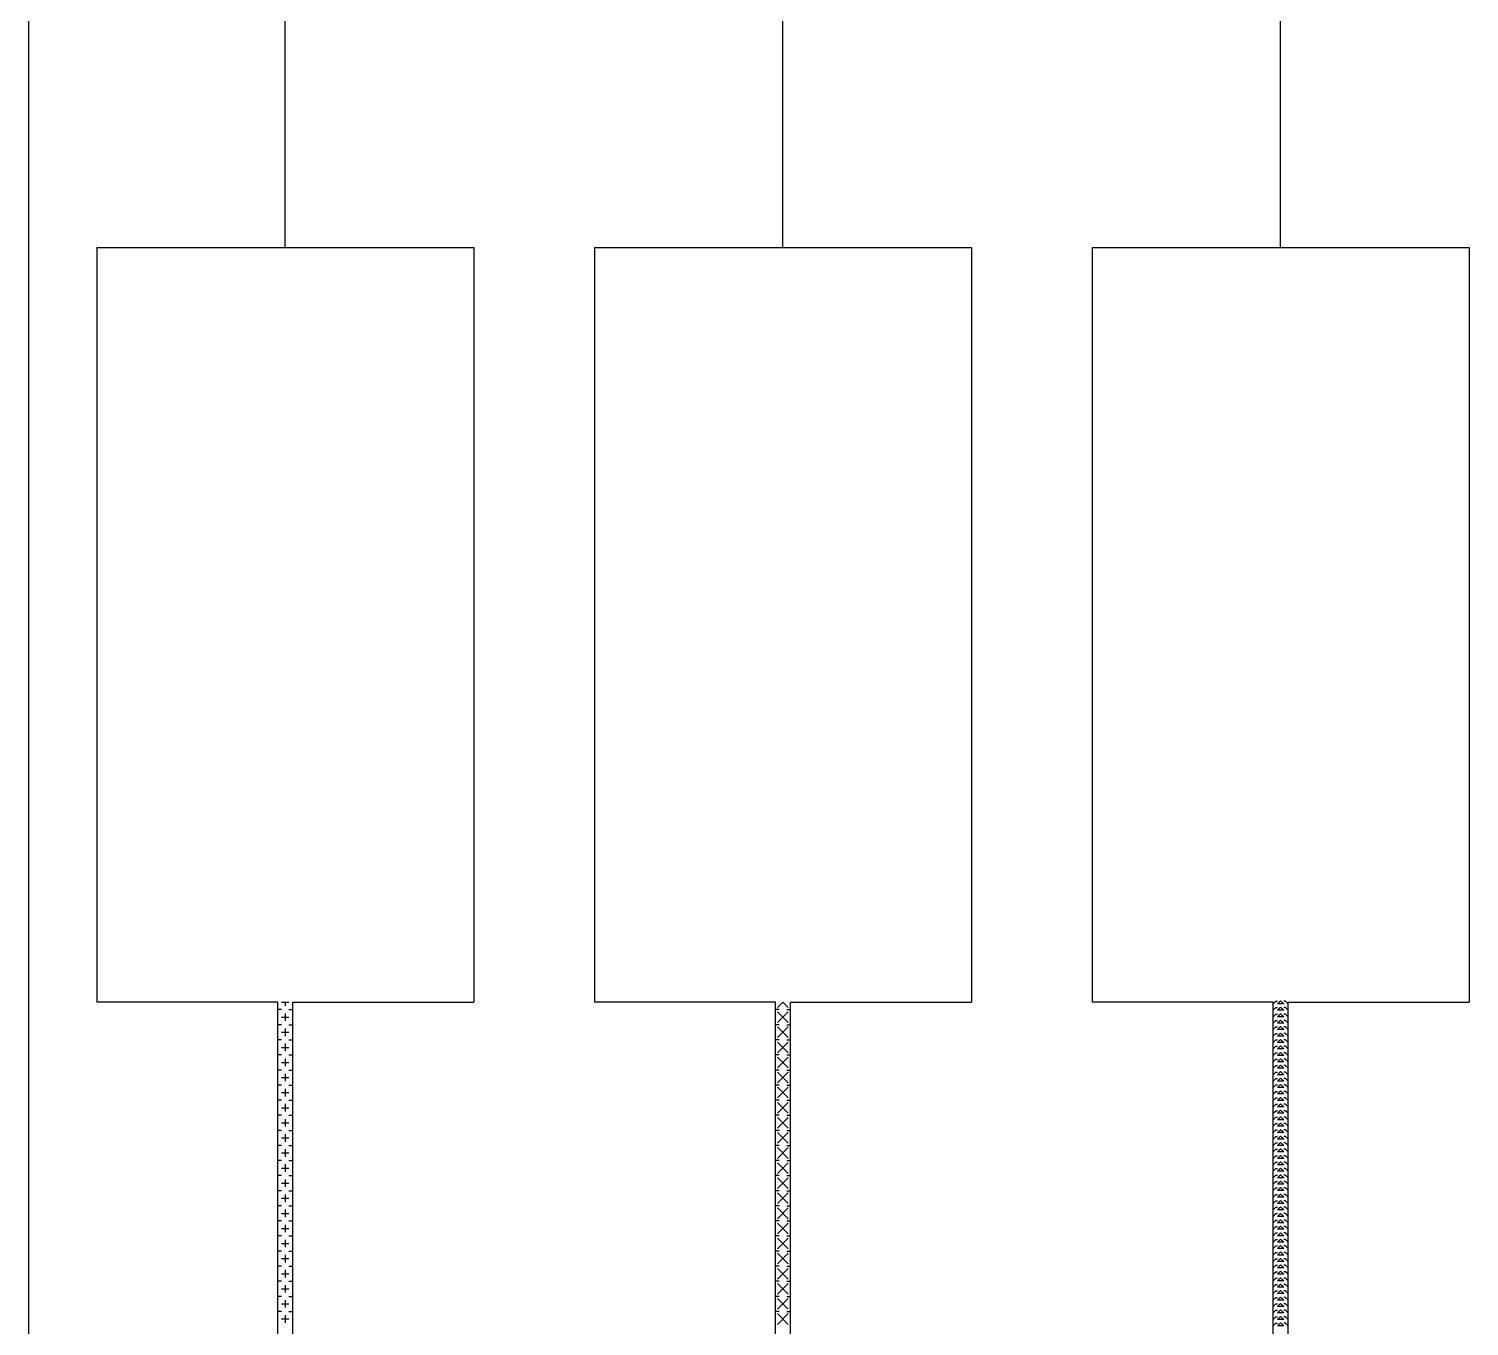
# Model space of a CAD drawing. Extents: x 0 to 40, y 0 to 70.
# Drawn here: x 0 to 19.1, y 17.1 to 34.3 of the extents above; entities that cross this region are included whole.
import ezdxf

# ---------------------------------------------------------------- set-up
doc = ezdxf.new("R2010")
doc.units = 0
doc.layers.add('AL_FOIL', color=2, linetype='CONTINUOUS')

msp = doc.modelspace()

# ---------------------------------------------------------------- linework, layer by layer
at = {"layer": 'AL_FOIL', "linetype": 'CONTINUOUS'}
msp.add_line((0, 0), (0, 70), dxfattribs=at)
at = {"layer": 'AL_FOIL'}
for p, q in [((3.4, 31.4), (3.4, 38.6)), ((10, 31.4), (10, 38.6)), ((16.6, 31.4), (16.6, 38.6)), ((0.9, 31.4), (5.9, 31.4)), ((0.9, 31.4), (0.9, 21.4)), ((5.9, 31.4), (5.9, 21.4)), ((7.5, 31.4), (12.5, 31.4)), ((7.5, 31.4), (7.5, 21.4)), ((12.5, 31.4), (12.5, 21.4)), ((14.1, 31.4), (19.1, 31.4)), ((14.1, 31.4), (14.1, 21.4)), ((19.1, 31.4), (19.1, 21.4)), ((3.3, 21.4), (0.9, 21.4)), ((3.3, 12.5), (3.3, 21.4)), ((3.35, 21.4), (3.45, 21.4)), ((3.4, 21.4), (3.4, 21.35)), ((3.5, 12.5), (3.5, 21.4)), ((3.5, 21.4), (5.9, 21.4)), ((9.9, 21.4), (7.5, 21.4)), ((9.9, 12.5), (9.9, 21.4)), ((10, 21.4), (9.929, 21.329)), ((10, 21.4), (10.071, 21.329)), ((10.1, 12.5), (10.1, 21.4)), ((10.1, 21.4), (12.5, 21.4)), ((16.5, 21.4), (14.1, 21.4)), ((16.5, 21.377), (16.535, 21.412)), ((16.5, 12.5), (16.5, 21.4)), ((16.535, 21.412), (16.56, 21.412)), ((16.56, 21.377), (16.6, 21.417)), ((16.64, 21.377), (16.6, 21.417)), ((16.665, 21.412), (16.64, 21.412)), ((16.7, 21.377), (16.665, 21.412)), ((16.7, 12.5), (16.7, 21.4)), ((16.7, 21.4), (19.1, 21.4)), ((3.35, 21.3), (3.3, 21.3)), ((3.4, 21.25), (3.4, 21.15)), ((3.45, 21.3), (3.5, 21.3)), ((9.95, 21.3), (9.9, 21.3)), ((9.929, 21.271), (10.071, 21.129)), ((10.071, 21.271), (9.929, 21.129)), ((10.05, 21.3), (10.1, 21.3)), ((16.5, 21.292), (16.535, 21.327)), ((16.5, 21.206), (16.535, 21.242)), ((16.535, 21.327), (16.56, 21.327)), ((16.535, 21.242), (16.56, 21.242)), ((16.64, 21.377), (16.56, 21.377)), ((16.56, 21.292), (16.6, 21.331)), ((16.64, 21.292), (16.56, 21.292)), ((16.56, 21.206), (16.6, 21.246)), ((16.64, 21.206), (16.56, 21.206)), ((16.64, 21.292), (16.6, 21.331)), ((16.64, 21.206), (16.6, 21.246)), ((16.665, 21.327), (16.64, 21.327)), ((16.665, 21.242), (16.64, 21.242)), ((16.7, 21.292), (16.665, 21.327)), ((16.7, 21.206), (16.665, 21.242)), ((3.35, 21.1), (3.3, 21.1)), ((3.35, 21.2), (3.45, 21.2)), ((3.4, 21.05), (3.4, 20.95)), ((3.45, 21.1), (3.5, 21.1)), ((9.95, 21.1), (9.9, 21.1)), ((9.929, 21.071), (10.071, 20.929)), ((10.071, 21.071), (9.929, 20.929)), ((10.05, 21.1), (10.1, 21.1)), ((16.5, 21.121), (16.535, 21.156)), ((16.5, 21.036), (16.535, 21.071)), ((16.535, 21.156), (16.56, 21.156)), ((16.535, 21.071), (16.56, 21.071)), ((16.56, 21.121), (16.6, 21.161)), ((16.64, 21.121), (16.56, 21.121)), ((16.56, 21.036), (16.6, 21.075)), ((16.64, 21.036), (16.56, 21.036)), ((16.64, 21.121), (16.6, 21.161)), ((16.64, 21.036), (16.6, 21.075)), ((16.665, 21.156), (16.64, 21.156)), ((16.665, 21.071), (16.64, 21.071)), ((16.7, 21.121), (16.665, 21.156)), ((16.7, 21.036), (16.665, 21.071)), ((3.35, 20.9), (3.3, 20.9)), ((3.35, 21), (3.45, 21)), ((3.4, 20.85), (3.4, 20.75)), ((3.45, 20.9), (3.5, 20.9)), ((9.95, 20.9), (9.9, 20.9)), ((9.929, 20.871), (10.071, 20.729)), ((10.071, 20.871), (9.929, 20.729)), ((10.05, 20.9), (10.1, 20.9)), ((16.5, 20.95), (16.535, 20.986)), ((16.5, 20.865), (16.535, 20.9)), ((16.535, 20.986), (16.56, 20.986)), ((16.535, 20.9), (16.56, 20.9)), ((16.56, 20.95), (16.6, 20.99)), ((16.64, 20.95), (16.56, 20.95)), ((16.56, 20.865), (16.6, 20.904)), ((16.64, 20.865), (16.56, 20.865)), ((16.56, 20.779), (16.6, 20.819)), ((16.64, 20.95), (16.6, 20.99)), ((16.64, 20.865), (16.6, 20.904)), ((16.64, 20.779), (16.6, 20.819)), ((16.665, 20.986), (16.64, 20.986)), ((16.665, 20.9), (16.64, 20.9)), ((16.7, 20.95), (16.665, 20.986)), ((16.7, 20.865), (16.665, 20.9)), ((3.35, 20.7), (3.3, 20.7)), ((3.35, 20.8), (3.45, 20.8)), ((3.4, 20.65), (3.4, 20.55)), ((3.45, 20.7), (3.5, 20.7)), ((9.95, 20.7), (9.9, 20.7)), ((9.929, 20.671), (10.071, 20.529)), ((10.071, 20.671), (9.929, 20.529)), ((10.05, 20.7), (10.1, 20.7)), ((16.5, 20.779), (16.535, 20.815)), ((16.5, 20.694), (16.535, 20.729)), ((16.5, 20.609), (16.535, 20.644)), ((16.535, 20.815), (16.56, 20.815)), ((16.535, 20.729), (16.56, 20.729)), ((16.535, 20.644), (16.56, 20.644)), ((16.64, 20.779), (16.56, 20.779)), ((16.56, 20.694), (16.6, 20.734)), ((16.64, 20.694), (16.56, 20.694)), ((16.56, 20.609), (16.6, 20.648)), ((16.64, 20.694), (16.6, 20.734)), ((16.64, 20.609), (16.6, 20.648)), ((16.665, 20.815), (16.64, 20.815)), ((16.665, 20.729), (16.64, 20.729)), ((16.665, 20.644), (16.64, 20.644)), ((16.7, 20.779), (16.665, 20.815)), ((16.7, 20.694), (16.665, 20.729)), ((16.7, 20.609), (16.665, 20.644)), ((3.35, 20.5), (3.3, 20.5)), ((3.35, 20.6), (3.45, 20.6)), ((3.4, 20.45), (3.4, 20.35)), ((3.45, 20.5), (3.5, 20.5)), ((9.95, 20.5), (9.9, 20.5)), ((9.929, 20.471), (10.071, 20.329)), ((10.071, 20.471), (9.929, 20.329)), ((10.05, 20.5), (10.1, 20.5)), ((16.5, 20.523), (16.535, 20.559)), ((16.5, 20.438), (16.535, 20.473)), ((16.535, 20.559), (16.56, 20.559)), ((16.535, 20.473), (16.56, 20.473)), ((16.64, 20.609), (16.56, 20.609)), ((16.56, 20.523), (16.6, 20.563)), ((16.64, 20.523), (16.56, 20.523)), ((16.56, 20.438), (16.6, 20.478)), ((16.64, 20.438), (16.56, 20.438)), ((16.64, 20.523), (16.6, 20.563)), ((16.64, 20.438), (16.6, 20.478)), ((16.665, 20.559), (16.64, 20.559)), ((16.665, 20.473), (16.64, 20.473)), ((16.7, 20.523), (16.665, 20.559)), ((16.7, 20.438), (16.665, 20.473)), ((3.35, 20.3), (3.3, 20.3)), ((3.35, 20.4), (3.45, 20.4)), ((3.4, 20.25), (3.4, 20.15)), ((3.45, 20.3), (3.5, 20.3)), ((9.95, 20.3), (9.9, 20.3)), ((9.929, 20.271), (10.071, 20.129)), ((10.071, 20.271), (9.929, 20.129)), ((10.05, 20.3), (10.1, 20.3)), ((16.5, 20.353), (16.535, 20.388)), ((16.5, 20.267), (16.535, 20.303)), ((16.535, 20.388), (16.56, 20.388)), ((16.535, 20.303), (16.56, 20.303)), ((16.56, 20.353), (16.6, 20.392)), ((16.64, 20.353), (16.56, 20.353)), ((16.56, 20.267), (16.6, 20.307)), ((16.64, 20.267), (16.56, 20.267)), ((16.64, 20.353), (16.6, 20.392)), ((16.64, 20.267), (16.6, 20.307)), ((16.665, 20.388), (16.64, 20.388)), ((16.665, 20.303), (16.64, 20.303)), ((16.7, 20.353), (16.665, 20.388)), ((16.7, 20.267), (16.665, 20.303)), ((3.35, 20.1), (3.3, 20.1)), ((3.35, 20.2), (3.45, 20.2)), ((3.45, 20.1), (3.5, 20.1)), ((9.95, 20.1), (9.9, 20.1)), ((9.929, 20.071), (10.071, 19.929)), ((10.071, 20.071), (9.929, 19.929)), ((10.05, 20.1), (10.1, 20.1)), ((16.5, 20.182), (16.535, 20.217)), ((16.5, 20.097), (16.535, 20.132)), ((16.535, 20.217), (16.56, 20.217)), ((16.535, 20.132), (16.56, 20.132)), ((16.56, 20.182), (16.6, 20.222)), ((16.64, 20.182), (16.56, 20.182)), ((16.56, 20.097), (16.6, 20.136)), ((16.64, 20.097), (16.56, 20.097)), ((16.64, 20.182), (16.6, 20.222)), ((16.64, 20.097), (16.6, 20.136)), ((16.665, 20.217), (16.64, 20.217)), ((16.665, 20.132), (16.64, 20.132)), ((16.7, 20.182), (16.665, 20.217)), ((16.7, 20.097), (16.665, 20.132)), ((3.35, 19.9), (3.3, 19.9)), ((3.35, 20), (3.45, 20)), ((3.4, 20.05), (3.4, 19.95)), ((3.45, 19.9), (3.5, 19.9)), ((9.95, 19.9), (9.9, 19.9)), ((9.929, 19.871), (10.071, 19.729)), ((10.071, 19.871), (9.929, 19.729)), ((10.05, 19.9), (10.1, 19.9)), ((16.5, 20.011), (16.535, 20.047)), ((16.5, 19.926), (16.535, 19.961)), ((16.5, 19.841), (16.535, 19.876)), ((16.535, 20.047), (16.56, 20.047)), ((16.535, 19.961), (16.56, 19.961)), ((16.535, 19.876), (16.56, 19.876)), ((16.56, 20.011), (16.6, 20.051)), ((16.64, 20.011), (16.56, 20.011)), ((16.56, 19.926), (16.6, 19.966)), ((16.64, 19.926), (16.56, 19.926)), ((16.56, 19.841), (16.6, 19.88)), ((16.64, 20.011), (16.6, 20.051)), ((16.64, 19.926), (16.6, 19.966)), ((16.64, 19.841), (16.6, 19.88)), ((16.665, 20.047), (16.64, 20.047)), ((16.665, 19.961), (16.64, 19.961)), ((16.665, 19.876), (16.64, 19.876)), ((16.7, 20.011), (16.665, 20.047)), ((16.7, 19.926), (16.665, 19.961)), ((16.7, 19.841), (16.665, 19.876)), ((3.35, 19.7), (3.3, 19.7)), ((3.35, 19.8), (3.45, 19.8)), ((3.4, 19.85), (3.4, 19.75)), ((3.45, 19.7), (3.5, 19.7)), ((9.95, 19.7), (9.9, 19.7)), ((10.05, 19.7), (10.1, 19.7)), ((16.5, 19.755), (16.535, 19.791)), ((16.5, 19.67), (16.535, 19.705)), ((16.535, 19.791), (16.56, 19.791)), ((16.535, 19.705), (16.56, 19.705)), ((16.64, 19.841), (16.56, 19.841)), ((16.56, 19.755), (16.6, 19.795)), ((16.64, 19.755), (16.56, 19.755)), ((16.56, 19.67), (16.6, 19.709)), ((16.64, 19.755), (16.6, 19.795)), ((16.64, 19.67), (16.6, 19.709)), ((16.665, 19.791), (16.64, 19.791)), ((16.665, 19.705), (16.64, 19.705)), ((16.7, 19.755), (16.665, 19.791)), ((16.7, 19.67), (16.665, 19.705)), ((3.35, 19.5), (3.3, 19.5)), ((3.35, 19.6), (3.45, 19.6)), ((3.4, 19.65), (3.4, 19.55)), ((3.45, 19.5), (3.5, 19.5)), ((9.95, 19.5), (9.9, 19.5)), ((9.929, 19.671), (10.071, 19.529)), ((10.071, 19.671), (9.929, 19.529)), ((10.05, 19.5), (10.1, 19.5)), ((16.5, 19.584), (16.535, 19.62)), ((16.5, 19.499), (16.535, 19.534)), ((16.535, 19.62), (16.56, 19.62)), ((16.535, 19.534), (16.56, 19.534)), ((16.64, 19.67), (16.56, 19.67)), ((16.56, 19.584), (16.6, 19.624)), ((16.64, 19.584), (16.56, 19.584)), ((16.56, 19.499), (16.6, 19.539)), ((16.64, 19.499), (16.56, 19.499)), ((16.64, 19.584), (16.6, 19.624)), ((16.64, 19.499), (16.6, 19.539)), ((16.665, 19.62), (16.64, 19.62)), ((16.665, 19.534), (16.64, 19.534)), ((16.7, 19.584), (16.665, 19.62)), ((16.7, 19.499), (16.665, 19.534)), ((3.35, 19.3), (3.3, 19.3)), ((3.35, 19.4), (3.45, 19.4)), ((3.4, 19.45), (3.4, 19.35)), ((3.45, 19.3), (3.5, 19.3)), ((9.95, 19.3), (9.9, 19.3)), ((9.929, 19.471), (10.071, 19.329)), ((10.071, 19.471), (9.929, 19.329)), ((10.05, 19.3), (10.1, 19.3)), ((16.5, 19.414), (16.535, 19.449)), ((16.5, 19.328), (16.535, 19.364)), ((16.535, 19.449), (16.56, 19.449)), ((16.535, 19.364), (16.56, 19.364)), ((16.56, 19.414), (16.6, 19.453)), ((16.64, 19.414), (16.56, 19.414)), ((16.56, 19.328), (16.6, 19.368)), ((16.64, 19.328), (16.56, 19.328)), ((16.64, 19.414), (16.6, 19.453)), ((16.64, 19.328), (16.6, 19.368)), ((16.665, 19.449), (16.64, 19.449)), ((16.665, 19.364), (16.64, 19.364)), ((16.7, 19.414), (16.665, 19.449)), ((16.7, 19.328), (16.665, 19.364)), ((3.35, 19.1), (3.3, 19.1)), ((3.35, 19.2), (3.45, 19.2)), ((3.4, 19.25), (3.4, 19.15)), ((3.45, 19.1), (3.5, 19.1)), ((9.95, 19.1), (9.9, 19.1)), ((9.929, 19.271), (10.071, 19.129)), ((10.071, 19.271), (9.929, 19.129)), ((10.05, 19.1), (10.1, 19.1)), ((16.5, 19.243), (16.535, 19.278)), ((16.5, 19.158), (16.535, 19.193)), ((16.5, 19.072), (16.535, 19.108)), ((16.535, 19.278), (16.56, 19.278)), ((16.535, 19.193), (16.56, 19.193)), ((16.535, 19.108), (16.56, 19.108)), ((16.56, 19.243), (16.6, 19.283)), ((16.64, 19.243), (16.56, 19.243)), ((16.56, 19.158), (16.6, 19.197)), ((16.64, 19.158), (16.56, 19.158)), ((16.56, 19.072), (16.6, 19.112)), ((16.64, 19.243), (16.6, 19.283)), ((16.64, 19.158), (16.6, 19.197)), ((16.64, 19.072), (16.6, 19.112)), ((16.665, 19.278), (16.64, 19.278)), ((16.665, 19.193), (16.64, 19.193)), ((16.665, 19.108), (16.64, 19.108)), ((16.7, 19.243), (16.665, 19.278)), ((16.7, 19.158), (16.665, 19.193)), ((16.7, 19.072), (16.665, 19.108)), ((3.35, 19), (3.45, 19)), ((3.4, 19.05), (3.4, 18.95)), ((9.929, 19.071), (10.071, 18.929)), ((10.071, 19.071), (9.929, 18.929)), ((16.5, 18.987), (16.535, 19.022)), ((16.5, 18.902), (16.535, 18.937)), ((16.535, 19.022), (16.56, 19.022)), ((16.535, 18.937), (16.56, 18.937)), ((16.64, 19.072), (16.56, 19.072)), ((16.56, 18.987), (16.6, 19.027)), ((16.64, 18.987), (16.56, 18.987)), ((16.56, 18.902), (16.6, 18.941)), ((16.64, 18.987), (16.6, 19.027)), ((16.64, 18.902), (16.6, 18.941)), ((16.665, 19.022), (16.64, 19.022)), ((16.665, 18.937), (16.64, 18.937)), ((16.7, 18.987), (16.665, 19.022)), ((16.7, 18.902), (16.665, 18.937)), ((3.35, 18.9), (3.3, 18.9)), ((3.35, 18.8), (3.45, 18.8)), ((3.4, 18.85), (3.4, 18.75)), ((3.45, 18.9), (3.5, 18.9)), ((9.95, 18.9), (9.9, 18.9)), ((9.929, 18.871), (10.071, 18.729)), ((10.071, 18.871), (9.929, 18.729)), ((10.05, 18.9), (10.1, 18.9)), ((16.5, 18.816), (16.535, 18.852)), ((16.5, 18.731), (16.535, 18.766)), ((16.535, 18.852), (16.56, 18.852)), ((16.535, 18.766), (16.56, 18.766)), ((16.64, 18.902), (16.56, 18.902)), ((16.56, 18.816), (16.6, 18.856)), ((16.64, 18.816), (16.56, 18.816)), ((16.56, 18.731), (16.6, 18.771)), ((16.64, 18.731), (16.56, 18.731)), ((16.64, 18.816), (16.6, 18.856)), ((16.64, 18.731), (16.6, 18.771)), ((16.665, 18.852), (16.64, 18.852)), ((16.665, 18.766), (16.64, 18.766)), ((16.7, 18.816), (16.665, 18.852)), ((16.7, 18.731), (16.665, 18.766)), ((3.35, 18.7), (3.3, 18.7)), ((3.35, 18.6), (3.45, 18.6)), ((3.4, 18.65), (3.4, 18.55)), ((3.45, 18.7), (3.5, 18.7)), ((9.95, 18.7), (9.9, 18.7)), ((9.929, 18.671), (10.071, 18.529)), ((10.071, 18.671), (9.929, 18.529)), ((10.05, 18.7), (10.1, 18.7)), ((16.5, 18.646), (16.535, 18.681)), ((16.5, 18.56), (16.535, 18.596)), ((16.535, 18.681), (16.56, 18.681)), ((16.535, 18.596), (16.56, 18.596)), ((16.56, 18.646), (16.6, 18.685)), ((16.64, 18.646), (16.56, 18.646)), ((16.56, 18.56), (16.6, 18.6)), ((16.64, 18.56), (16.56, 18.56)), ((16.64, 18.646), (16.6, 18.685)), ((16.64, 18.56), (16.6, 18.6)), ((16.665, 18.681), (16.64, 18.681)), ((16.665, 18.596), (16.64, 18.596)), ((16.7, 18.646), (16.665, 18.681)), ((16.7, 18.56), (16.665, 18.596)), ((3.35, 18.5), (3.3, 18.5)), ((3.35, 18.4), (3.45, 18.4)), ((3.4, 18.45), (3.4, 18.35)), ((3.45, 18.5), (3.5, 18.5)), ((9.95, 18.5), (9.9, 18.5)), ((9.929, 18.471), (10.071, 18.329)), ((10.071, 18.471), (9.929, 18.329)), ((10.05, 18.5), (10.1, 18.5)), ((16.5, 18.475), (16.535, 18.51)), ((16.5, 18.39), (16.535, 18.425)), ((16.5, 18.304), (16.535, 18.34)), ((16.535, 18.51), (16.56, 18.51)), ((16.535, 18.425), (16.56, 18.425)), ((16.535, 18.34), (16.56, 18.34)), ((16.56, 18.475), (16.6, 18.515)), ((16.64, 18.475), (16.56, 18.475)), ((16.56, 18.39), (16.6, 18.429)), ((16.64, 18.39), (16.56, 18.39)), ((16.56, 18.304), (16.6, 18.344)), ((16.64, 18.475), (16.6, 18.515)), ((16.64, 18.39), (16.6, 18.429)), ((16.64, 18.304), (16.6, 18.344)), ((16.665, 18.51), (16.64, 18.51)), ((16.665, 18.425), (16.64, 18.425)), ((16.665, 18.34), (16.64, 18.34)), ((16.7, 18.475), (16.665, 18.51)), ((16.7, 18.39), (16.665, 18.425)), ((16.7, 18.304), (16.665, 18.34)), ((3.35, 18.3), (3.3, 18.3)), ((3.35, 18.2), (3.45, 18.2)), ((3.4, 18.25), (3.4, 18.15)), ((3.45, 18.3), (3.5, 18.3)), ((9.95, 18.3), (9.9, 18.3)), ((9.929, 18.271), (10.071, 18.129)), ((10.071, 18.271), (9.929, 18.129)), ((10.05, 18.3), (10.1, 18.3)), ((16.5, 18.219), (16.535, 18.254)), ((16.5, 18.133), (16.535, 18.169)), ((16.535, 18.254), (16.56, 18.254)), ((16.535, 18.169), (16.56, 18.169)), ((16.64, 18.304), (16.56, 18.304)), ((16.56, 18.219), (16.6, 18.258)), ((16.64, 18.219), (16.56, 18.219)), ((16.56, 18.133), (16.6, 18.173)), ((16.64, 18.219), (16.6, 18.258)), ((16.64, 18.133), (16.6, 18.173)), ((16.665, 18.254), (16.64, 18.254)), ((16.665, 18.169), (16.64, 18.169)), ((16.7, 18.219), (16.665, 18.254)), ((16.7, 18.133), (16.665, 18.169)), ((3.35, 18.1), (3.3, 18.1)), ((3.35, 18), (3.45, 18)), ((3.4, 18.05), (3.4, 17.95)), ((3.45, 18.1), (3.5, 18.1)), ((9.95, 18.1), (9.9, 18.1)), ((9.929, 18.071), (10.071, 17.929)), ((10.071, 18.071), (9.929, 17.929)), ((10.05, 18.1), (10.1, 18.1)), ((16.5, 18.048), (16.535, 18.083)), ((16.5, 17.963), (16.535, 17.998)), ((16.535, 18.083), (16.56, 18.083)), ((16.535, 17.998), (16.56, 17.998)), ((16.64, 18.133), (16.56, 18.133)), ((16.56, 18.048), (16.6, 18.088)), ((16.64, 18.048), (16.56, 18.048)), ((16.56, 17.963), (16.6, 18.002)), ((16.64, 17.963), (16.56, 17.963)), ((16.64, 18.048), (16.6, 18.088)), ((16.64, 17.963), (16.6, 18.002)), ((16.665, 18.083), (16.64, 18.083)), ((16.665, 17.998), (16.64, 17.998)), ((16.7, 18.048), (16.665, 18.083)), ((16.7, 17.963), (16.665, 17.998)), ((3.35, 17.9), (3.3, 17.9)), ((3.35, 17.8), (3.45, 17.8)), ((3.4, 17.85), (3.4, 17.75)), ((3.45, 17.9), (3.5, 17.9)), ((9.95, 17.9), (9.9, 17.9)), ((9.929, 17.871), (10.071, 17.729)), ((10.071, 17.871), (9.929, 17.729)), ((10.05, 17.9), (10.1, 17.9)), ((16.5, 17.877), (16.535, 17.913)), ((16.5, 17.792), (16.535, 17.827)), ((16.535, 17.913), (16.56, 17.913)), ((16.535, 17.827), (16.56, 17.827)), ((16.56, 17.877), (16.6, 17.917)), ((16.64, 17.877), (16.56, 17.877)), ((16.56, 17.792), (16.6, 17.832)), ((16.64, 17.792), (16.56, 17.792)), ((16.64, 17.877), (16.6, 17.917)), ((16.64, 17.792), (16.6, 17.832)), ((16.665, 17.913), (16.64, 17.913)), ((16.665, 17.827), (16.64, 17.827)), ((16.7, 17.877), (16.665, 17.913)), ((16.7, 17.792), (16.665, 17.827)), ((3.35, 17.7), (3.3, 17.7)), ((3.35, 17.6), (3.45, 17.6)), ((3.4, 17.65), (3.4, 17.55)), ((3.45, 17.7), (3.5, 17.7)), ((9.95, 17.7), (9.9, 17.7)), ((9.929, 17.671), (10.071, 17.529)), ((10.071, 17.671), (9.929, 17.529)), ((10.05, 17.7), (10.1, 17.7)), ((16.5, 17.707), (16.535, 17.742)), ((16.5, 17.621), (16.535, 17.657)), ((16.535, 17.742), (16.56, 17.742)), ((16.535, 17.657), (16.56, 17.657)), ((16.56, 17.707), (16.6, 17.746)), ((16.64, 17.707), (16.56, 17.707)), ((16.56, 17.621), (16.6, 17.661)), ((16.64, 17.621), (16.56, 17.621)), ((16.56, 17.536), (16.6, 17.576)), ((16.64, 17.707), (16.6, 17.746)), ((16.64, 17.621), (16.6, 17.661)), ((16.64, 17.536), (16.6, 17.576)), ((16.665, 17.742), (16.64, 17.742)), ((16.665, 17.657), (16.64, 17.657)), ((16.7, 17.707), (16.665, 17.742)), ((16.7, 17.621), (16.665, 17.657)), ((3.35, 17.5), (3.3, 17.5)), ((3.35, 17.4), (3.45, 17.4)), ((3.4, 17.45), (3.4, 17.35)), ((3.45, 17.5), (3.5, 17.5)), ((9.95, 17.5), (9.9, 17.5)), ((9.929, 17.471), (10.071, 17.329)), ((10.071, 17.471), (9.929, 17.329)), ((10.05, 17.5), (10.1, 17.5)), ((16.5, 17.536), (16.535, 17.571)), ((16.5, 17.451), (16.535, 17.486)), ((16.5, 17.365), (16.535, 17.401)), ((16.535, 17.571), (16.56, 17.571)), ((16.535, 17.486), (16.56, 17.486)), ((16.535, 17.401), (16.56, 17.401)), ((16.64, 17.536), (16.56, 17.536)), ((16.56, 17.451), (16.6, 17.49)), ((16.64, 17.451), (16.56, 17.451)), ((16.56, 17.365), (16.6, 17.405)), ((16.64, 17.451), (16.6, 17.49)), ((16.64, 17.365), (16.6, 17.405)), ((16.665, 17.571), (16.64, 17.571)), ((16.665, 17.486), (16.64, 17.486)), ((16.665, 17.401), (16.64, 17.401)), ((16.7, 17.536), (16.665, 17.571)), ((16.7, 17.451), (16.665, 17.486)), ((16.7, 17.365), (16.665, 17.401)), ((3.35, 17.3), (3.3, 17.3)), ((3.35, 17.2), (3.45, 17.2)), ((3.4, 17.25), (3.4, 17.15)), ((3.45, 17.3), (3.5, 17.3)), ((9.95, 17.3), (9.9, 17.3)), ((9.929, 17.271), (10.071, 17.129)), ((10.071, 17.271), (9.929, 17.129)), ((10.05, 17.3), (10.1, 17.3)), ((16.5, 17.28), (16.535, 17.315)), ((16.5, 17.195), (16.535, 17.23)), ((16.535, 17.315), (16.56, 17.315)), ((16.535, 17.23), (16.56, 17.23)), ((16.64, 17.365), (16.56, 17.365)), ((16.56, 17.28), (16.6, 17.32)), ((16.64, 17.28), (16.56, 17.28)), ((16.56, 17.195), (16.6, 17.234)), ((16.64, 17.195), (16.56, 17.195)), ((16.64, 17.28), (16.6, 17.32)), ((16.64, 17.195), (16.6, 17.234)), ((16.665, 17.315), (16.64, 17.315)), ((16.665, 17.23), (16.64, 17.23)), ((16.7, 17.28), (16.665, 17.315)), ((16.7, 17.195), (16.665, 17.23)), ((16.5, 17.109), (16.535, 17.145)), ((16.535, 17.145), (16.56, 17.145)), ((16.56, 17.109), (16.6, 17.149)), ((16.64, 17.109), (16.56, 17.109)), ((16.64, 17.109), (16.6, 17.149)), ((16.665, 17.145), (16.64, 17.145)), ((16.7, 17.109), (16.665, 17.145))]:
    msp.add_line(p, q, dxfattribs=at)

doc.saveas('drawing.dxf')
